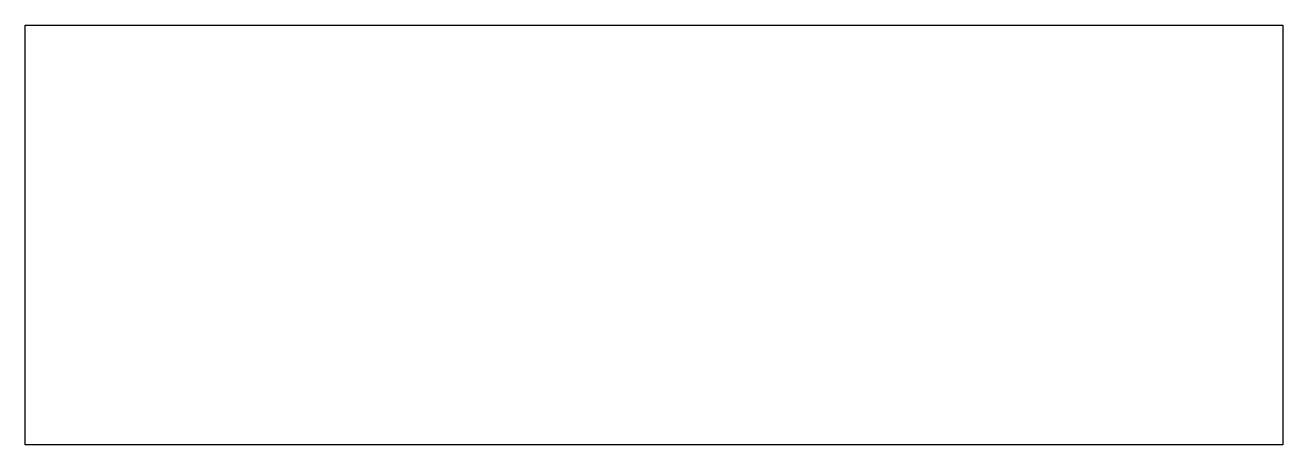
# Model space of a CAD drawing. Header units: millimetres. Extents: x -900 to 900, y -300 to 300.
import ezdxf

# ---------------------------------------------------------------- set-up
doc = ezdxf.new("R2010")
doc.units = ezdxf.units.MM

msp = doc.modelspace()

# ---------------------------------------------------------------- linework, layer by layer
at = {"color": 0, "linetype": 'ByBlock', "lineweight": -2}
msp.add_lwpolyline([(-900, 300), (900, 300), (900, -300), (-900, -300)], close=True, dxfattribs=at)

doc.saveas('drawing.dxf')
